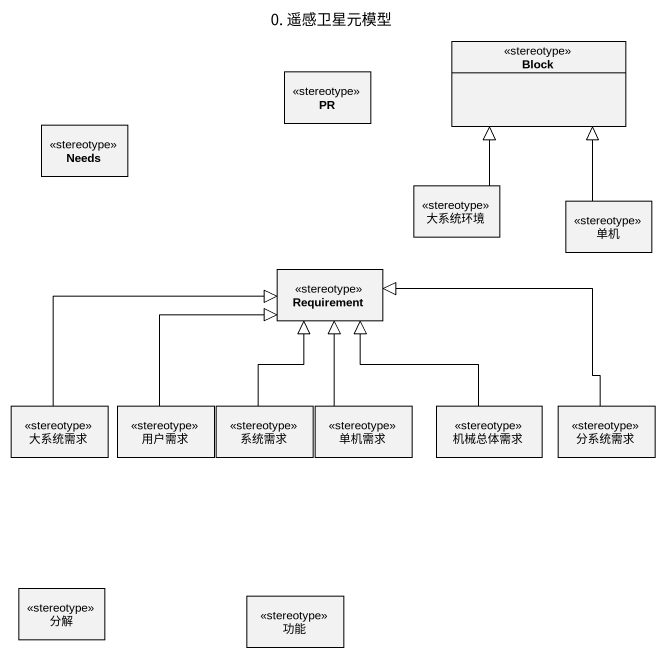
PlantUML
@startuml
title 0. 遥感卫星元模型
hide circle
hide empty members
class PR <<stereotype>>
class Block <<stereotype>>
class Needs <<stereotype>>
class 大系统环境 <<stereotype>>
class 单机 <<stereotype>>
class Requirement <<stereotype>>
class 大系统需求 <<stereotype>>
class 用户需求 <<stereotype>>
class 系统需求 <<stereotype>>
class 单机需求 <<stereotype>>
class 机械总体需求 <<stereotype>>
class 分系统需求 <<stereotype>>
class 分解 <<stereotype>>
class 功能 <<stereotype>>
大系统环境 -up-|> Block
单机 -up-|> Block
大系统需求 -right-|> Requirement
用户需求 -up-|> Requirement
系统需求 -up-|> Requirement
单机需求 -up-|> Requirement
机械总体需求 -up-|> Requirement
分系统需求 -left-|> Requirement
@enduml
